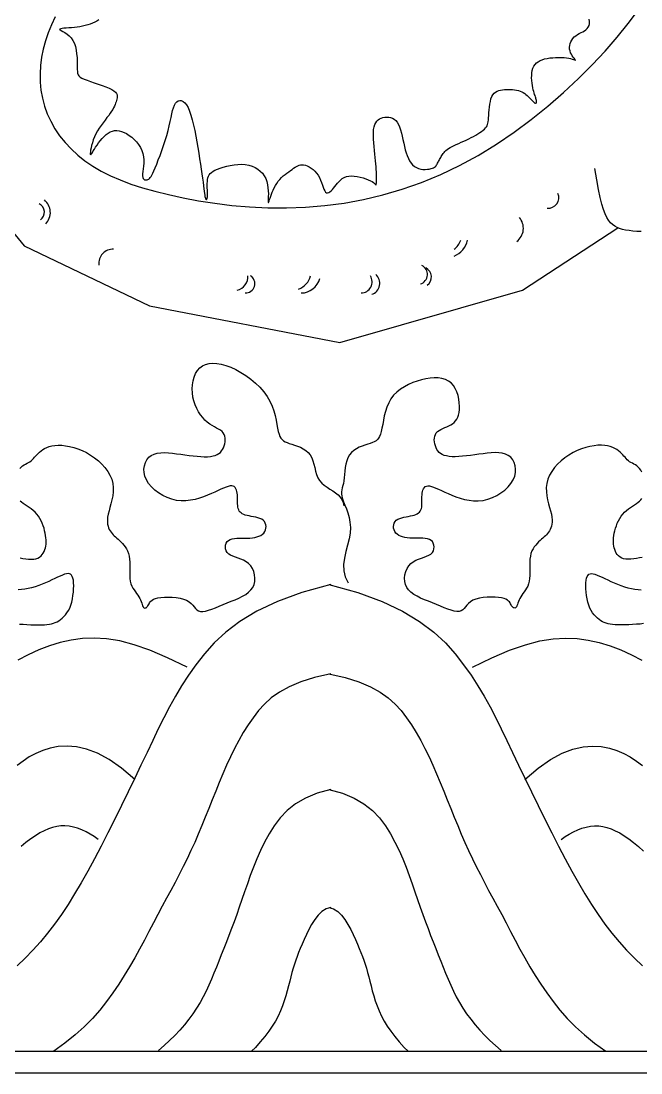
# Model space of a CAD drawing. Extents: x -66030 to 95157, y -13132 to 45879.
# Drawn here: x -26948.4 to -26860.3, y 32064.9 to 32214.6 of the extents above; entities that cross this region are included whole.
import ezdxf

# ---------------------------------------------------------------- set-up
doc = ezdxf.new("R2010")
doc.units = 0
doc.header["$LTSCALE"] = 100
doc.header["$MEASUREMENT"] = 0
for name, color, linetype in [('3', 11, 'CONTINUOUS'), ('4', 121, 'CONTINUOUS'), ('7', 105, 'CONTINUOUS')]:
    doc.layers.add(name, color=color, linetype=linetype)

msp = doc.modelspace()

# ---------------------------------------------------------------- linework, layer by layer
at = {"layer": '3'}
msp.add_lwpolyline([(-26904.53, 32543.05, -0.251359), (-26925.19, 32528.41, -0.062454), (-26972.38, 32527.92, 0.520744), (-26993.4, 32496.63, 0.595172), (-27035.36, 32472.34), (-27035.49, 32146.5, 0.424263), (-27018.53, 32110.85, 0.477545), (-26990.65, 32067.99), (-26818.41, 32067.99, 0.477545), (-26790.54, 32110.85, 0.424263), (-26773.58, 32146.5), (-26773.71, 32472.34, 0.595172), (-26815.67, 32496.63, 0.520744), (-26836.69, 32527.92, -0.062454), (-26883.88, 32528.41, -0.251359)], format="xyb", close=True, dxfattribs=at)
at = {"layer": '4'}
msp.add_lwpolyline([(-26905.07, 32551.5, -0.336997), (-26925.59, 32531.46, -0.062745), (-26972.22, 32531, 0.442879), (-26997.87, 32502.11, 0.522656), (-27038.44, 32472.3), (-27038.57, 32147.04, 0.390753), (-27022.24, 32109, 0.454265), (-26990.81, 32064.91), (-26904.53, 32064.91), (-26818.26, 32064.91, 0.454265), (-26786.82, 32109, 0.390753), (-26770.5, 32147.04), (-26770.63, 32472.3, 0.522656), (-26811.2, 32502.11, 0.442879), (-26836.85, 32531, -0.062745), (-26883.48, 32531.46, -0.336997), (-26904, 32551.5)], format="xyb", dxfattribs=at)
at = {"layer": '7'}
for points in [[(-26915.44, 32258.72), (-26914.97, 32249.36), (-26917.57, 32246.39), (-26921.65, 32243.43), (-26937.99, 32239.72), (-26946.9, 32234.9), (-26955.07, 32228.96), (-26960.26, 32221.18), (-26961.75, 32210.05), (-26959.89, 32197.07), (-26948.01, 32182.61), (-26930.19, 32174.08), (-26903.09, 32168.88), (-26877.11, 32176.3), (-26863.59, 32185.17)], [(-26943.58, 32215.19), (-26944.13, 32214.07), (-26944.59, 32212.93), (-26944.98, 32211.78), (-26945.29, 32210.62), (-26945.52, 32209.45), (-26945.67, 32208.27), (-26945.74, 32207.1), (-26945.72, 32205.93), (-26945.61, 32204.77), (-26945.4, 32203.63), (-26945.11, 32202.51), (-26944.71, 32201.41), (-26944.21, 32200.34), (-26943.63, 32199.29), (-26942.95, 32198.29), (-26942.18, 32197.33), (-26941.32, 32196.41), (-26940.38, 32195.54), (-26939.35, 32194.72), (-26938.24, 32193.96), (-26937.04, 32193.25), (-26935.74, 32192.6), (-26934.34, 32191.99), (-26932.82, 32191.41), (-26931.17, 32190.88), (-26929.39, 32190.38), (-26927.47, 32189.9), (-26925.4, 32189.45), (-26923.2, 32189.04), (-26920.87, 32188.67), (-26918.45, 32188.38), (-26915.93, 32188.16), (-26913.33, 32188.03), (-26910.68, 32188.01), (-26907.98, 32188.11), (-26905.25, 32188.34), (-26902.5, 32188.7), (-26899.75, 32189.21), (-26896.98, 32189.87), (-26894.23, 32190.67), (-26891.48, 32191.64), (-26888.76, 32192.76), (-26886.08, 32194.04), (-26883.43, 32195.49), (-26880.84, 32197.08), (-26878.32, 32198.8), (-26875.88, 32200.61), (-26873.53, 32202.5), (-26871.29, 32204.44), (-26869.18, 32206.41), (-26867.21, 32208.38), (-26865.38, 32210.34), (-26863.68, 32212.29), (-26862.1, 32214.24), (-26860.61, 32216.18)], [(-26937.39, 32214.78), (-26937.66, 32214.6), (-26937.95, 32214.43), (-26938.27, 32214.29), (-26938.6, 32214.16), (-26938.95, 32214.05), (-26939.31, 32213.95), (-26939.69, 32213.87), (-26940.07, 32213.8), (-26940.46, 32213.74), (-26940.86, 32213.7), (-26941.26, 32213.66), (-26941.65, 32213.63), (-26942.01, 32213.61), (-26942.33, 32213.58), (-26942.6, 32213.55), (-26942.8, 32213.52), (-26942.92, 32213.47), (-26942.95, 32213.41), (-26942.87, 32213.34), (-26942.71, 32213.24), (-26942.48, 32213.12), (-26942.2, 32212.96), (-26941.9, 32212.76), (-26941.6, 32212.51), (-26941.31, 32212.21), (-26941.06, 32211.85), (-26940.86, 32211.43), (-26940.71, 32210.97), (-26940.6, 32210.46), (-26940.53, 32209.95), (-26940.48, 32209.43), (-26940.46, 32208.94), (-26940.45, 32208.47), (-26940.45, 32208.06), (-26940.45, 32207.71), (-26940.43, 32207.42), (-26940.4, 32207.17), (-26940.32, 32206.96), (-26940.21, 32206.79), (-26940.03, 32206.63), (-26939.78, 32206.48), (-26939.45, 32206.32), (-26939.03, 32206.17), (-26938.55, 32206), (-26938.02, 32205.82), (-26937.46, 32205.64), (-26936.91, 32205.45), (-26936.39, 32205.26), (-26935.92, 32205.07), (-26935.52, 32204.87), (-26935.22, 32204.68), (-26935.01, 32204.48), (-26934.87, 32204.29), (-26934.79, 32204.09), (-26934.76, 32203.9), (-26934.78, 32203.7), (-26934.82, 32203.51), (-26934.87, 32203.31), (-26934.93, 32203.12), (-26935, 32202.92), (-26935.07, 32202.71), (-26935.16, 32202.5), (-26935.27, 32202.27), (-26935.4, 32202.03), (-26935.56, 32201.77), (-26935.75, 32201.49), (-26935.97, 32201.18), (-26936.23, 32200.86), (-26936.49, 32200.51), (-26936.77, 32200.14), (-26937.05, 32199.76), (-26937.32, 32199.36), (-26937.58, 32198.96), (-26937.8, 32198.54), (-26938, 32198.12), (-26938.16, 32197.7), (-26938.3, 32197.29), (-26938.4, 32196.91), (-26938.48, 32196.56), (-26938.54, 32196.25), (-26938.57, 32195.99), (-26938.59, 32195.79), (-26938.59, 32195.66), (-26938.57, 32195.6), (-26938.53, 32195.59), (-26938.47, 32195.65), (-26938.39, 32195.76), (-26938.29, 32195.92), (-26938.16, 32196.12), (-26938.01, 32196.37), (-26937.83, 32196.64), (-26937.63, 32196.95), (-26937.41, 32197.26), (-26937.17, 32197.58), (-26936.91, 32197.89), (-26936.64, 32198.18), (-26936.35, 32198.44), (-26936.06, 32198.66), (-26935.75, 32198.83), (-26935.44, 32198.94), (-26935.13, 32199.01), (-26934.8, 32199.02), (-26934.47, 32198.98), (-26934.13, 32198.9), (-26933.78, 32198.76), (-26933.42, 32198.58), (-26933.06, 32198.34), (-26932.7, 32198.07), (-26932.36, 32197.75), (-26932.03, 32197.4), (-26931.73, 32197.02), (-26931.47, 32196.62), (-26931.26, 32196.19), (-26931.11, 32195.75), (-26931.02, 32195.3), (-26930.99, 32194.84), (-26930.99, 32194.39), (-26931.03, 32193.96), (-26931.08, 32193.56), (-26931.12, 32193.18), (-26931.16, 32192.86), (-26931.17, 32192.58), (-26931.14, 32192.36), (-26931.08, 32192.2), (-26931, 32192.09), (-26930.89, 32192.02), (-26930.77, 32191.99), (-26930.65, 32191.99), (-26930.52, 32192.02), (-26930.39, 32192.06), (-26930.28, 32192.12), (-26930.17, 32192.21), (-26930.06, 32192.32), (-26929.95, 32192.48), (-26929.83, 32192.69), (-26929.69, 32192.96), (-26929.54, 32193.31), (-26929.36, 32193.74), (-26929.15, 32194.25), (-26928.92, 32194.84), (-26928.67, 32195.49), (-26928.42, 32196.18), (-26928.17, 32196.89), (-26927.94, 32197.62), (-26927.72, 32198.34), (-26927.52, 32199.04), (-26927.36, 32199.7), (-26927.22, 32200.31), (-26927.1, 32200.88), (-26926.99, 32201.4), (-26926.88, 32201.87), (-26926.76, 32202.27), (-26926.63, 32202.62), (-26926.48, 32202.9), (-26926.3, 32203.11), (-26926.1, 32203.25), (-26925.88, 32203.31), (-26925.65, 32203.29), (-26925.4, 32203.18), (-26925.16, 32202.98), (-26924.92, 32202.68), (-26924.69, 32202.28), (-26924.47, 32201.79), (-26924.27, 32201.2), (-26924.08, 32200.53), (-26923.9, 32199.81), (-26923.73, 32199.04), (-26923.58, 32198.24), (-26923.43, 32197.42), (-26923.29, 32196.6), (-26923.16, 32195.8), (-26923.04, 32195.01), (-26922.92, 32194.26), (-26922.82, 32193.53), (-26922.72, 32192.86), (-26922.64, 32192.23), (-26922.56, 32191.66), (-26922.49, 32191.17), (-26922.44, 32190.74), (-26922.39, 32190.38), (-26922.36, 32190.08), (-26922.32, 32189.84), (-26922.29, 32189.65), (-26922.26, 32189.5), (-26922.23, 32189.39), (-26922.2, 32189.31), (-26922.16, 32189.26), (-26922.11, 32189.23), (-26922.07, 32189.23), (-26922.03, 32189.27), (-26921.99, 32189.33), (-26921.95, 32189.44), (-26921.93, 32189.58), (-26921.92, 32189.77), (-26921.91, 32190), (-26921.92, 32190.27), (-26921.93, 32190.56), (-26921.95, 32190.86), (-26921.95, 32191.18), (-26921.96, 32191.49), (-26921.94, 32191.79), (-26921.92, 32192.06), (-26921.87, 32192.31), (-26921.79, 32192.53), (-26921.69, 32192.72), (-26921.55, 32192.9), (-26921.36, 32193.07), (-26921.14, 32193.22), (-26920.86, 32193.37), (-26920.52, 32193.52), (-26920.12, 32193.67), (-26919.68, 32193.81), (-26919.19, 32193.95), (-26918.68, 32194.06), (-26918.14, 32194.15), (-26917.61, 32194.21), (-26917.07, 32194.23), (-26916.55, 32194.19), (-26916.06, 32194.11), (-26915.59, 32193.97), (-26915.16, 32193.78), (-26914.77, 32193.54), (-26914.41, 32193.26), (-26914.11, 32192.94), (-26913.85, 32192.58), (-26913.64, 32192.18), (-26913.49, 32191.76), (-26913.38, 32191.31), (-26913.32, 32190.87), (-26913.28, 32190.43), (-26913.27, 32190.02), (-26913.28, 32189.65), (-26913.29, 32189.33), (-26913.3, 32189.07), (-26913.3, 32188.9), (-26913.3, 32188.79), (-26913.28, 32188.76), (-26913.25, 32188.79), (-26913.21, 32188.87), (-26913.16, 32189.01), (-26913.1, 32189.19), (-26913.02, 32189.41), (-26912.93, 32189.67), (-26912.83, 32189.95), (-26912.71, 32190.25), (-26912.58, 32190.56), (-26912.43, 32190.88), (-26912.26, 32191.2), (-26912.07, 32191.51), (-26911.86, 32191.8), (-26911.64, 32192.08), (-26911.4, 32192.33), (-26911.14, 32192.56), (-26910.88, 32192.78), (-26910.62, 32192.98), (-26910.37, 32193.16), (-26910.12, 32193.33), (-26909.89, 32193.5), (-26909.67, 32193.65), (-26909.47, 32193.79), (-26909.28, 32193.91), (-26909.09, 32194.01), (-26908.89, 32194.09), (-26908.69, 32194.14), (-26908.48, 32194.15), (-26908.25, 32194.13), (-26908, 32194.08), (-26907.74, 32193.98), (-26907.47, 32193.85), (-26907.19, 32193.68), (-26906.92, 32193.48), (-26906.66, 32193.24), (-26906.42, 32192.97), (-26906.2, 32192.66), (-26906.01, 32192.32), (-26905.85, 32191.97), (-26905.71, 32191.62), (-26905.59, 32191.27), (-26905.47, 32190.95), (-26905.36, 32190.66), (-26905.24, 32190.43), (-26905.12, 32190.27), (-26904.99, 32190.18), (-26904.84, 32190.16), (-26904.69, 32190.21), (-26904.52, 32190.31), (-26904.35, 32190.45), (-26904.17, 32190.63), (-26903.99, 32190.84), (-26903.81, 32191.07), (-26903.62, 32191.3), (-26903.42, 32191.54), (-26903.21, 32191.77), (-26902.99, 32191.98), (-26902.75, 32192.18), (-26902.47, 32192.34), (-26902.17, 32192.46), (-26901.83, 32192.54), (-26901.45, 32192.57), (-26901.05, 32192.55), (-26900.63, 32192.49), (-26900.21, 32192.4), (-26899.8, 32192.29), (-26899.41, 32192.16), (-26899.06, 32192.02), (-26898.76, 32191.88), (-26898.52, 32191.75), (-26898.34, 32191.63), (-26898.2, 32191.53), (-26898.11, 32191.43), (-26898.04, 32191.36), (-26898, 32191.31), (-26897.98, 32191.28), (-26897.96, 32191.29), (-26897.95, 32191.31), (-26897.93, 32191.37), (-26897.92, 32191.46), (-26897.91, 32191.58), (-26897.9, 32191.72), (-26897.89, 32191.9), (-26897.88, 32192.1), (-26897.88, 32192.32), (-26897.88, 32192.57), (-26897.89, 32192.85), (-26897.9, 32193.16), (-26897.92, 32193.5), (-26897.94, 32193.87), (-26897.98, 32194.27), (-26898.01, 32194.7), (-26898.06, 32195.17), (-26898.12, 32195.67), (-26898.18, 32196.2), (-26898.24, 32196.73), (-26898.29, 32197.27), (-26898.32, 32197.8), (-26898.34, 32198.3), (-26898.34, 32198.77), (-26898.3, 32199.19), (-26898.23, 32199.56), (-26898.13, 32199.88), (-26898, 32200.14), (-26897.84, 32200.36), (-26897.65, 32200.54), (-26897.44, 32200.68), (-26897.21, 32200.79), (-26896.97, 32200.87), (-26896.7, 32200.92), (-26896.43, 32200.95), (-26896.16, 32200.94), (-26895.89, 32200.89), (-26895.62, 32200.8), (-26895.37, 32200.66), (-26895.14, 32200.46), (-26894.93, 32200.21), (-26894.75, 32199.9), (-26894.6, 32199.53), (-26894.46, 32199.12), (-26894.34, 32198.67), (-26894.23, 32198.21), (-26894.13, 32197.73), (-26894.02, 32197.24), (-26893.91, 32196.76), (-26893.8, 32196.3), (-26893.67, 32195.86), (-26893.52, 32195.45), (-26893.36, 32195.06), (-26893.18, 32194.71), (-26892.98, 32194.4), (-26892.75, 32194.13), (-26892.5, 32193.92), (-26892.22, 32193.75), (-26891.91, 32193.62), (-26891.6, 32193.54), (-26891.28, 32193.5), (-26890.96, 32193.49), (-26890.66, 32193.51), (-26890.39, 32193.54), (-26890.14, 32193.6), (-26889.94, 32193.66), (-26889.77, 32193.74), (-26889.63, 32193.82), (-26889.52, 32193.92), (-26889.42, 32194.02), (-26889.35, 32194.13), (-26889.27, 32194.25), (-26889.21, 32194.37), (-26889.14, 32194.5), (-26889.07, 32194.64), (-26889, 32194.78), (-26888.92, 32194.92), (-26888.84, 32195.06), (-26888.76, 32195.2), (-26888.68, 32195.35), (-26888.59, 32195.49), (-26888.5, 32195.63), (-26888.4, 32195.77), (-26888.28, 32195.91), (-26888.16, 32196.05), (-26888.01, 32196.19), (-26887.84, 32196.32), (-26887.64, 32196.46), (-26887.41, 32196.6), (-26887.15, 32196.75), (-26886.85, 32196.89), (-26886.54, 32197.04), (-26886.2, 32197.19), (-26885.85, 32197.35), (-26885.49, 32197.51), (-26885.13, 32197.67), (-26884.78, 32197.84), (-26884.43, 32198.01), (-26884.1, 32198.19), (-26883.78, 32198.37), (-26883.48, 32198.55), (-26883.21, 32198.73), (-26882.96, 32198.9), (-26882.73, 32199.07), (-26882.55, 32199.23), (-26882.39, 32199.39), (-26882.27, 32199.54), (-26882.17, 32199.7), (-26882.1, 32199.87), (-26882.04, 32200.06), (-26882, 32200.28), (-26881.97, 32200.53), (-26881.95, 32200.83), (-26881.93, 32201.17), (-26881.9, 32201.55), (-26881.87, 32201.96), (-26881.83, 32202.37), (-26881.78, 32202.78), (-26881.7, 32203.18), (-26881.61, 32203.54), (-26881.49, 32203.86), (-26881.34, 32204.12), (-26881.16, 32204.33), (-26880.96, 32204.5), (-26880.74, 32204.62), (-26880.5, 32204.72), (-26880.24, 32204.78), (-26879.97, 32204.83), (-26879.69, 32204.85), (-26879.41, 32204.87), (-26879.11, 32204.88), (-26878.82, 32204.87), (-26878.53, 32204.86), (-26878.25, 32204.82), (-26877.97, 32204.78), (-26877.71, 32204.71), (-26877.46, 32204.63), (-26877.23, 32204.54), (-26877.02, 32204.42), (-26876.82, 32204.29), (-26876.64, 32204.16), (-26876.47, 32204.02), (-26876.31, 32203.87), (-26876.16, 32203.72), (-26876.02, 32203.58), (-26875.89, 32203.44), (-26875.77, 32203.31), (-26875.66, 32203.19), (-26875.55, 32203.09), (-26875.46, 32203), (-26875.38, 32202.94), (-26875.3, 32202.9), (-26875.25, 32202.88), (-26875.2, 32202.9), (-26875.17, 32202.94), (-26875.15, 32203), (-26875.14, 32203.09), (-26875.14, 32203.19), (-26875.15, 32203.3), (-26875.17, 32203.43), (-26875.21, 32203.56), (-26875.25, 32203.7), (-26875.3, 32203.84), (-26875.35, 32204), (-26875.41, 32204.17), (-26875.48, 32204.37), (-26875.54, 32204.58), (-26875.6, 32204.83), (-26875.66, 32205.11), (-26875.72, 32205.43), (-26875.77, 32205.77), (-26875.81, 32206.14), (-26875.83, 32206.51), (-26875.82, 32206.88), (-26875.8, 32207.24), (-26875.74, 32207.59), (-26875.64, 32207.9), (-26875.51, 32208.18), (-26875.34, 32208.43), (-26875.14, 32208.64), (-26874.9, 32208.82), (-26874.63, 32208.98), (-26874.32, 32209.1), (-26873.99, 32209.21), (-26873.63, 32209.29), (-26873.24, 32209.35), (-26872.83, 32209.39), (-26872.42, 32209.42), (-26872.01, 32209.43), (-26871.61, 32209.42), (-26871.22, 32209.4), (-26870.87, 32209.36), (-26870.56, 32209.32), (-26870.29, 32209.26), (-26870.06, 32209.19), (-26869.88, 32209.13), (-26869.75, 32209.07), (-26869.66, 32209.03), (-26869.61, 32209.01), (-26869.6, 32209.03), (-26869.63, 32209.07), (-26869.7, 32209.17), (-26869.8, 32209.3), (-26869.92, 32209.46), (-26870.05, 32209.65), (-26870.17, 32209.87), (-26870.28, 32210.1), (-26870.37, 32210.35), (-26870.43, 32210.61), (-26870.44, 32210.88), (-26870.41, 32211.14), (-26870.35, 32211.4), (-26870.25, 32211.65), (-26870.11, 32211.9), (-26869.95, 32212.13), (-26869.76, 32212.34), (-26869.54, 32212.52), (-26869.3, 32212.69), (-26869.05, 32212.83), (-26868.8, 32212.96), (-26868.55, 32213.09), (-26868.31, 32213.23), (-26868.1, 32213.37), (-26867.91, 32213.54), (-26867.77, 32213.73), (-26867.67, 32213.96), (-26867.62, 32214.22), (-26867.62, 32214.52), (-26867.67, 32214.86)], [(-26860.24, 32184.64), (-26860.86, 32184.67), (-26861.44, 32184.72), (-26861.98, 32184.78), (-26862.47, 32184.85), (-26862.91, 32184.94), (-26863.32, 32185.06), (-26863.68, 32185.21), (-26864.02, 32185.4), (-26864.33, 32185.63), (-26864.61, 32185.91), (-26864.88, 32186.25), (-26865.13, 32186.67), (-26865.37, 32187.17), (-26865.6, 32187.79), (-26865.84, 32188.56), (-26866.07, 32189.5), (-26866.31, 32190.64), (-26866.56, 32192), (-26866.82, 32193.61)], [(-26948.6, 32150.95), (-26948.41, 32151.14), (-26948.21, 32151.3), (-26948, 32151.44), (-26947.79, 32151.56), (-26947.58, 32151.67), (-26947.37, 32151.78), (-26947.18, 32151.9), (-26947, 32152.04), (-26946.84, 32152.18), (-26946.68, 32152.35), (-26946.52, 32152.52), (-26946.36, 32152.7), (-26946.2, 32152.88), (-26946.02, 32153.07), (-26945.82, 32153.26), (-26945.6, 32153.44), (-26945.35, 32153.62), (-26945.08, 32153.78), (-26944.77, 32153.93), (-26944.43, 32154.06), (-26944.05, 32154.16), (-26943.63, 32154.22), (-26943.17, 32154.25), (-26942.66, 32154.23), (-26942.12, 32154.17), (-26941.54, 32154.07), (-26940.95, 32153.92), (-26940.34, 32153.72), (-26939.73, 32153.48), (-26939.12, 32153.19), (-26938.54, 32152.85), (-26937.97, 32152.46), (-26937.44, 32152.03), (-26936.94, 32151.56), (-26936.5, 32151.05), (-26936.11, 32150.52), (-26935.8, 32149.97), (-26935.55, 32149.4), (-26935.4, 32148.81), (-26935.33, 32148.22), (-26935.34, 32147.63), (-26935.4, 32147.05), (-26935.52, 32146.48), (-26935.65, 32145.92), (-26935.8, 32145.39), (-26935.93, 32144.89), (-26936.04, 32144.44), (-26936.12, 32144.02), (-26936.15, 32143.64), (-26936.15, 32143.3), (-26936.12, 32143), (-26936.07, 32142.72), (-26935.98, 32142.48), (-26935.89, 32142.25), (-26935.77, 32142.05), (-26935.64, 32141.86), (-26935.5, 32141.68), (-26935.35, 32141.51), (-26935.19, 32141.35), (-26935.02, 32141.19), (-26934.84, 32141.03), (-26934.65, 32140.86), (-26934.45, 32140.68), (-26934.24, 32140.48), (-26934.03, 32140.27), (-26933.82, 32140.04), (-26933.62, 32139.78), (-26933.44, 32139.5), (-26933.28, 32139.19), (-26933.15, 32138.85), (-26933.06, 32138.46), (-26933, 32138.04), (-26932.98, 32137.6), (-26932.97, 32137.13), (-26932.98, 32136.65), (-26932.99, 32136.18), (-26932.99, 32135.72), (-26932.96, 32135.28), (-26932.91, 32134.88), (-26932.81, 32134.52), (-26932.68, 32134.19), (-26932.53, 32133.9), (-26932.36, 32133.64), (-26932.18, 32133.39), (-26932.01, 32133.15), (-26931.84, 32132.92), (-26931.69, 32132.69), (-26931.56, 32132.45), (-26931.45, 32132.22), (-26931.36, 32131.99), (-26931.28, 32131.77), (-26931.21, 32131.57), (-26931.15, 32131.4), (-26931.08, 32131.25), (-26931.01, 32131.15), (-26930.93, 32131.08), (-26930.85, 32131.06), (-26930.76, 32131.08), (-26930.66, 32131.12), (-26930.57, 32131.19), (-26930.48, 32131.28), (-26930.39, 32131.4), (-26930.32, 32131.52), (-26930.24, 32131.66), (-26930.17, 32131.8), (-26930.08, 32131.94), (-26929.96, 32132.07), (-26929.8, 32132.21), (-26929.59, 32132.33), (-26929.32, 32132.43), (-26928.97, 32132.52), (-26928.54, 32132.58), (-26928.04, 32132.62), (-26927.49, 32132.62), (-26926.93, 32132.6), (-26926.36, 32132.55), (-26925.82, 32132.46), (-26925.32, 32132.33), (-26924.89, 32132.17), (-26924.53, 32131.96), (-26924.25, 32131.73), (-26924.02, 32131.49), (-26923.82, 32131.24), (-26923.63, 32131.02), (-26923.44, 32130.83), (-26923.21, 32130.68), (-26922.94, 32130.6), (-26922.61, 32130.59), (-26922.22, 32130.65), (-26921.79, 32130.76), (-26921.31, 32130.92), (-26920.79, 32131.11), (-26920.26, 32131.33), (-26919.7, 32131.56), (-26919.13, 32131.79), (-26918.56, 32132.03), (-26918, 32132.26), (-26917.46, 32132.49), (-26916.96, 32132.74), (-26916.49, 32133.01), (-26916.08, 32133.31), (-26915.74, 32133.64), (-26915.47, 32134.01), (-26915.29, 32134.42), (-26915.19, 32134.87), (-26915.17, 32135.33), (-26915.23, 32135.79), (-26915.35, 32136.25), (-26915.53, 32136.68), (-26915.77, 32137.06), (-26916.07, 32137.39), (-26916.41, 32137.66), (-26916.78, 32137.87), (-26917.17, 32138.04), (-26917.56, 32138.18), (-26917.95, 32138.31), (-26918.31, 32138.44), (-26918.63, 32138.59), (-26918.91, 32138.76), (-26919.12, 32138.98), (-26919.27, 32139.23), (-26919.35, 32139.49), (-26919.38, 32139.77), (-26919.35, 32140.04), (-26919.26, 32140.29), (-26919.12, 32140.52), (-26918.93, 32140.7), (-26918.69, 32140.84), (-26918.41, 32140.92), (-26918.1, 32140.98), (-26917.76, 32141), (-26917.4, 32141.01), (-26917.02, 32141), (-26916.64, 32141), (-26916.27, 32141), (-26915.9, 32141.02), (-26915.54, 32141.05), (-26915.21, 32141.11), (-26914.89, 32141.19), (-26914.6, 32141.29), (-26914.34, 32141.41), (-26914.11, 32141.57), (-26913.93, 32141.75), (-26913.78, 32141.96), (-26913.67, 32142.19), (-26913.61, 32142.43), (-26913.6, 32142.68), (-26913.63, 32142.93), (-26913.71, 32143.16), (-26913.83, 32143.38), (-26914, 32143.56), (-26914.22, 32143.71), (-26914.48, 32143.83), (-26914.76, 32143.93), (-26915.07, 32144), (-26915.39, 32144.06), (-26915.7, 32144.12), (-26916.01, 32144.18), (-26916.29, 32144.24), (-26916.55, 32144.31), (-26916.77, 32144.39), (-26916.97, 32144.49), (-26917.14, 32144.6), (-26917.29, 32144.73), (-26917.4, 32144.88), (-26917.49, 32145.05), (-26917.56, 32145.23), (-26917.61, 32145.44), (-26917.63, 32145.66), (-26917.65, 32145.9), (-26917.65, 32146.15), (-26917.65, 32146.4), (-26917.65, 32146.66), (-26917.65, 32146.92), (-26917.66, 32147.17), (-26917.69, 32147.42), (-26917.73, 32147.65), (-26917.79, 32147.87), (-26917.88, 32148.06), (-26917.99, 32148.22), (-26918.12, 32148.35), (-26918.29, 32148.43), (-26918.48, 32148.47), (-26918.72, 32148.45), (-26918.98, 32148.39), (-26919.29, 32148.28), (-26919.63, 32148.14), (-26920.01, 32147.97), (-26920.42, 32147.78), (-26920.88, 32147.57), (-26921.37, 32147.35), (-26921.91, 32147.12), (-26922.47, 32146.9), (-26923.07, 32146.71), (-26923.69, 32146.54), (-26924.33, 32146.41), (-26924.99, 32146.34), (-26925.66, 32146.33), (-26926.33, 32146.4), (-26927, 32146.56), (-26927.66, 32146.79), (-26928.29, 32147.09), (-26928.88, 32147.46), (-26929.43, 32147.87), (-26929.9, 32148.32), (-26930.3, 32148.81), (-26930.61, 32149.31), (-26930.83, 32149.83), (-26930.94, 32150.35), (-26930.96, 32150.85), (-26930.9, 32151.33), (-26930.76, 32151.78), (-26930.54, 32152.18), (-26930.26, 32152.52), (-26929.92, 32152.8), (-26929.52, 32152.99), (-26929.07, 32153.11), (-26928.58, 32153.18), (-26928.05, 32153.19), (-26927.49, 32153.16), (-26926.92, 32153.1), (-26926.33, 32153.03), (-26925.73, 32152.95), (-26925.14, 32152.86), (-26924.55, 32152.79), (-26923.97, 32152.72), (-26923.41, 32152.67), (-26922.88, 32152.63), (-26922.38, 32152.61), (-26921.91, 32152.61), (-26921.5, 32152.65), (-26921.13, 32152.71), (-26920.81, 32152.8), (-26920.53, 32152.92), (-26920.3, 32153.06), (-26920.09, 32153.23), (-26919.92, 32153.43), (-26919.78, 32153.65), (-26919.65, 32153.89), (-26919.55, 32154.15), (-26919.47, 32154.43), (-26919.42, 32154.71), (-26919.4, 32154.99), (-26919.41, 32155.27), (-26919.45, 32155.54), (-26919.54, 32155.79), (-26919.68, 32156.01), (-26919.86, 32156.2), (-26920.09, 32156.37), (-26920.35, 32156.52), (-26920.64, 32156.68), (-26920.95, 32156.84), (-26921.28, 32157.03), (-26921.61, 32157.25), (-26921.95, 32157.51), (-26922.29, 32157.82), (-26922.61, 32158.17), (-26922.92, 32158.57), (-26923.2, 32159.01), (-26923.46, 32159.49), (-26923.68, 32160), (-26923.86, 32160.54), (-26923.99, 32161.1), (-26924.07, 32161.68), (-26924.09, 32162.27), (-26924.05, 32162.85), (-26923.96, 32163.42), (-26923.82, 32163.95), (-26923.61, 32164.44), (-26923.35, 32164.87), (-26923.02, 32165.24), (-26922.64, 32165.53), (-26922.2, 32165.73), (-26921.7, 32165.86), (-26921.16, 32165.9), (-26920.58, 32165.87), (-26919.96, 32165.77), (-26919.3, 32165.59), (-26918.61, 32165.33), (-26917.9, 32165), (-26917.17, 32164.61), (-26916.45, 32164.15), (-26915.75, 32163.64), (-26915.08, 32163.09), (-26914.46, 32162.49), (-26913.91, 32161.85), (-26913.43, 32161.19), (-26913.05, 32160.51), (-26912.74, 32159.81), (-26912.5, 32159.12), (-26912.32, 32158.45), (-26912.17, 32157.81), (-26912.06, 32157.21), (-26911.96, 32156.67), (-26911.86, 32156.2), (-26911.75, 32155.82), (-26911.62, 32155.5), (-26911.48, 32155.25), (-26911.31, 32155.04), (-26911.11, 32154.88), (-26910.87, 32154.74), (-26910.6, 32154.62), (-26910.29, 32154.51), (-26909.93, 32154.4), (-26909.54, 32154.27), (-26909.13, 32154.12), (-26908.72, 32153.95), (-26908.32, 32153.75), (-26907.95, 32153.5), (-26907.61, 32153.21), (-26907.32, 32152.87), (-26907.1, 32152.47), (-26906.93, 32152.02), (-26906.79, 32151.54), (-26906.67, 32151.05), (-26906.55, 32150.56), (-26906.4, 32150.07), (-26906.22, 32149.62), (-26905.98, 32149.21), (-26905.68, 32148.86), (-26905.32, 32148.55), (-26904.92, 32148.27), (-26904.51, 32148.01), (-26904.1, 32147.75), (-26903.7, 32147.48), (-26903.34, 32147.2), (-26903.04, 32146.87), (-26902.8, 32146.5), (-26902.63, 32146.08), (-26902.52, 32145.6)], [(-26860.16, 32150.42), (-26860.31, 32150.71), (-26860.47, 32150.95), (-26860.66, 32151.14), (-26860.86, 32151.3), (-26861.07, 32151.44), (-26861.28, 32151.56), (-26861.49, 32151.67), (-26861.7, 32151.78), (-26861.89, 32151.9), (-26862.07, 32152.04), (-26862.23, 32152.18), (-26862.39, 32152.35), (-26862.55, 32152.52), (-26862.71, 32152.7), (-26862.87, 32152.88), (-26863.05, 32153.07), (-26863.25, 32153.26), (-26863.47, 32153.44), (-26863.72, 32153.62), (-26863.99, 32153.78), (-26864.3, 32153.93), (-26864.64, 32154.06), (-26865.02, 32154.16), (-26865.44, 32154.22), (-26865.9, 32154.25), (-26866.41, 32154.23), (-26866.95, 32154.17), (-26867.53, 32154.07), (-26868.12, 32153.92), (-26868.73, 32153.72), (-26869.34, 32153.48), (-26869.94, 32153.19), (-26870.53, 32152.85), (-26871.1, 32152.46), (-26871.63, 32152.03), (-26872.13, 32151.56), (-26872.57, 32151.05), (-26872.96, 32150.52), (-26873.27, 32149.97), (-26873.52, 32149.4), (-26873.67, 32148.81), (-26873.74, 32148.22), (-26873.73, 32147.63), (-26873.66, 32147.05), (-26873.55, 32146.48), (-26873.42, 32145.92), (-26873.27, 32145.39), (-26873.14, 32144.89), (-26873.02, 32144.44), (-26872.95, 32144.02), (-26872.92, 32143.64), (-26872.92, 32143.3), (-26872.95, 32143), (-26873, 32142.72), (-26873.08, 32142.48), (-26873.18, 32142.25), (-26873.3, 32142.05), (-26873.43, 32141.86), (-26873.56, 32141.68), (-26873.71, 32141.51), (-26873.87, 32141.35), (-26874.05, 32141.19), (-26874.23, 32141.03), (-26874.42, 32140.86), (-26874.62, 32140.68), (-26874.83, 32140.48), (-26875.04, 32140.27), (-26875.25, 32140.04), (-26875.45, 32139.78), (-26875.63, 32139.5), (-26875.79, 32139.19), (-26875.92, 32138.85), (-26876.01, 32138.46), (-26876.07, 32138.04), (-26876.09, 32137.6), (-26876.1, 32137.13), (-26876.09, 32136.65), (-26876.08, 32136.18), (-26876.08, 32135.72), (-26876.11, 32135.28), (-26876.16, 32134.88), (-26876.26, 32134.52), (-26876.39, 32134.19), (-26876.54, 32133.9), (-26876.71, 32133.64), (-26876.89, 32133.39), (-26877.06, 32133.15), (-26877.23, 32132.92), (-26877.38, 32132.69), (-26877.51, 32132.45), (-26877.62, 32132.22), (-26877.71, 32131.99), (-26877.79, 32131.77), (-26877.85, 32131.57), (-26877.92, 32131.4), (-26877.99, 32131.25), (-26878.06, 32131.15), (-26878.14, 32131.08), (-26878.22, 32131.06), (-26878.31, 32131.08), (-26878.4, 32131.12), (-26878.5, 32131.19), (-26878.59, 32131.28), (-26878.67, 32131.4), (-26878.75, 32131.52), (-26878.83, 32131.66), (-26878.9, 32131.8), (-26878.99, 32131.94), (-26879.11, 32132.07), (-26879.27, 32132.21), (-26879.48, 32132.33), (-26879.75, 32132.43), (-26880.1, 32132.52), (-26880.53, 32132.58), (-26881.03, 32132.62), (-26881.58, 32132.62), (-26882.14, 32132.6), (-26882.71, 32132.55), (-26883.25, 32132.46), (-26883.75, 32132.33), (-26884.18, 32132.17), (-26884.53, 32131.96), (-26884.82, 32131.73), (-26885.05, 32131.49), (-26885.25, 32131.24), (-26885.44, 32131.02), (-26885.63, 32130.83), (-26885.86, 32130.68), (-26886.13, 32130.6), (-26886.46, 32130.59), (-26886.84, 32130.65), (-26887.28, 32130.76), (-26887.76, 32130.92), (-26888.27, 32131.11), (-26888.81, 32131.33), (-26889.37, 32131.56), (-26889.94, 32131.79), (-26890.51, 32132.03), (-26891.07, 32132.26), (-26891.61, 32132.49), (-26892.11, 32132.74), (-26892.58, 32133.01), (-26892.99, 32133.31), (-26893.33, 32133.64), (-26893.6, 32134.01), (-26893.78, 32134.42), (-26893.88, 32134.87), (-26893.9, 32135.33), (-26893.84, 32135.79), (-26893.72, 32136.25), (-26893.54, 32136.68), (-26893.29, 32137.06), (-26893, 32137.39), (-26892.66, 32137.66), (-26892.29, 32137.87), (-26891.9, 32138.04), (-26891.51, 32138.18), (-26891.12, 32138.31), (-26890.76, 32138.44), (-26890.43, 32138.59), (-26890.16, 32138.76), (-26889.95, 32138.98), (-26889.8, 32139.23), (-26889.72, 32139.49), (-26889.69, 32139.77), (-26889.72, 32140.04), (-26889.81, 32140.29), (-26889.95, 32140.52), (-26890.14, 32140.7), (-26890.37, 32140.84), (-26890.65, 32140.92), (-26890.97, 32140.98), (-26891.31, 32141), (-26891.67, 32141.01), (-26892.05, 32141), (-26892.42, 32141), (-26892.8, 32141), (-26893.17, 32141.02), (-26893.53, 32141.05), (-26893.86, 32141.11), (-26894.18, 32141.19), (-26894.47, 32141.29), (-26894.73, 32141.41), (-26894.95, 32141.57), (-26895.14, 32141.75), (-26895.29, 32141.96), (-26895.39, 32142.19), (-26895.45, 32142.43), (-26895.47, 32142.68), (-26895.44, 32142.93), (-26895.36, 32143.16), (-26895.24, 32143.38), (-26895.07, 32143.56), (-26894.85, 32143.71), (-26894.59, 32143.83), (-26894.3, 32143.93), (-26894, 32144), (-26893.68, 32144.06), (-26893.37, 32144.12), (-26893.06, 32144.18), (-26892.78, 32144.24), (-26892.52, 32144.31), (-26892.29, 32144.39), (-26892.1, 32144.49), (-26891.93, 32144.6), (-26891.78, 32144.73), (-26891.67, 32144.88), (-26891.57, 32145.05), (-26891.51, 32145.23), (-26891.46, 32145.44), (-26891.44, 32145.66), (-26891.42, 32145.9), (-26891.42, 32146.15), (-26891.42, 32146.4), (-26891.42, 32146.66), (-26891.42, 32146.92), (-26891.41, 32147.17), (-26891.38, 32147.42), (-26891.34, 32147.65), (-26891.28, 32147.87), (-26891.19, 32148.06), (-26891.08, 32148.22), (-26890.95, 32148.35), (-26890.78, 32148.43), (-26890.59, 32148.47), (-26890.35, 32148.45), (-26890.08, 32148.39), (-26889.78, 32148.28), (-26889.44, 32148.14), (-26889.06, 32147.97), (-26888.64, 32147.78), (-26888.19, 32147.57), (-26887.7, 32147.35), (-26887.16, 32147.12), (-26886.6, 32146.9), (-26886, 32146.71), (-26885.38, 32146.54), (-26884.73, 32146.41), (-26884.08, 32146.34), (-26883.41, 32146.33), (-26882.74, 32146.4), (-26882.07, 32146.56), (-26881.41, 32146.79), (-26880.78, 32147.09), (-26880.19, 32147.46), (-26879.64, 32147.87), (-26879.17, 32148.32), (-26878.77, 32148.81), (-26878.45, 32149.31), (-26878.24, 32149.83), (-26878.13, 32150.35), (-26878.11, 32150.85), (-26878.17, 32151.33), (-26878.31, 32151.78), (-26878.52, 32152.18), (-26878.81, 32152.52), (-26879.15, 32152.8), (-26879.55, 32152.99), (-26880, 32153.11), (-26880.49, 32153.18), (-26881.02, 32153.19), (-26881.57, 32153.16), (-26882.15, 32153.1), (-26882.74, 32153.03), (-26883.34, 32152.95), (-26883.93, 32152.86), (-26884.52, 32152.79), (-26885.1, 32152.72), (-26885.66, 32152.67), (-26886.19, 32152.63), (-26886.69, 32152.61), (-26887.15, 32152.61), (-26887.57, 32152.65), (-26887.94, 32152.71), (-26888.26, 32152.8), (-26888.54, 32152.92), (-26888.77, 32153.06), (-26888.98, 32153.23), (-26889.15, 32153.43), (-26889.29, 32153.65), (-26889.41, 32153.89), (-26889.52, 32154.15), (-26889.6, 32154.43), (-26889.65, 32154.71), (-26889.67, 32154.99), (-26889.66, 32155.27), (-26889.61, 32155.54), (-26889.52, 32155.79), (-26889.39, 32156.01), (-26889.21, 32156.2), (-26888.99, 32156.36), (-26888.73, 32156.5), (-26888.46, 32156.63), (-26888.17, 32156.76), (-26887.88, 32156.88), (-26887.59, 32157.01), (-26887.32, 32157.15), (-26887.07, 32157.31), (-26886.85, 32157.49), (-26886.65, 32157.7), (-26886.48, 32157.94), (-26886.34, 32158.22), (-26886.23, 32158.54), (-26886.15, 32158.9), (-26886.1, 32159.32), (-26886.09, 32159.78), (-26886.12, 32160.28), (-26886.19, 32160.8), (-26886.3, 32161.32), (-26886.47, 32161.83), (-26886.68, 32162.3), (-26886.95, 32162.73), (-26887.27, 32163.1), (-26887.66, 32163.38), (-26888.09, 32163.59), (-26888.58, 32163.73), (-26889.11, 32163.81), (-26889.67, 32163.82), (-26890.25, 32163.78), (-26890.86, 32163.68), (-26891.48, 32163.55), (-26892.11, 32163.37), (-26892.73, 32163.15), (-26893.34, 32162.88), (-26893.93, 32162.57), (-26894.49, 32162.21), (-26895, 32161.81), (-26895.45, 32161.35), (-26895.84, 32160.83), (-26896.16, 32160.27), (-26896.42, 32159.66), (-26896.62, 32159.04), (-26896.78, 32158.41), (-26896.91, 32157.79), (-26897.01, 32157.21), (-26897.11, 32156.67), (-26897.21, 32156.2), (-26897.32, 32155.82), (-26897.45, 32155.5), (-26897.59, 32155.25), (-26897.76, 32155.04), (-26897.96, 32154.88), (-26898.2, 32154.74), (-26898.47, 32154.62), (-26898.78, 32154.51), (-26899.14, 32154.4), (-26899.53, 32154.27), (-26899.93, 32154.12), (-26900.35, 32153.95), (-26900.75, 32153.75), (-26901.12, 32153.5), (-26901.46, 32153.21), (-26901.74, 32152.87), (-26901.96, 32152.47), (-26902.13, 32152.02), (-26902.25, 32151.54), (-26902.33, 32151.05), (-26902.39, 32150.55), (-26902.43, 32150.06), (-26902.48, 32149.6), (-26902.53, 32149.18), (-26902.6, 32148.81), (-26902.67, 32148.49), (-26902.75, 32148.19), (-26902.81, 32147.9), (-26902.86, 32147.62), (-26902.86, 32147.32), (-26902.83, 32146.99), (-26902.74, 32146.62), (-26902.59, 32146.21), (-26902.39, 32145.73), (-26902.18, 32145.2), (-26901.97, 32144.62), (-26901.79, 32143.98), (-26901.66, 32143.29), (-26901.61, 32142.55), (-26901.65, 32141.75), (-26901.79, 32140.91), (-26902.01, 32140.02), (-26902.24, 32139.11), (-26902.44, 32138.19), (-26902.56, 32137.27), (-26902.54, 32136.37), (-26902.34, 32135.49), (-26901.9, 32134.66)], [(-26948.58, 32138.21), (-26948.17, 32138.13), (-26947.76, 32138.07), (-26947.36, 32138.03), (-26946.98, 32138.01), (-26946.63, 32138.03), (-26946.32, 32138.09), (-26946.05, 32138.19), (-26945.81, 32138.33), (-26945.6, 32138.49), (-26945.42, 32138.68), (-26945.27, 32138.9), (-26945.15, 32139.13), (-26945.05, 32139.38), (-26944.97, 32139.64), (-26944.92, 32139.9), (-26944.88, 32140.18), (-26944.87, 32140.47), (-26944.87, 32140.77), (-26944.9, 32141.08), (-26944.94, 32141.4), (-26945, 32141.74), (-26945.08, 32142.08), (-26945.17, 32142.44), (-26945.29, 32142.79), (-26945.42, 32143.14), (-26945.58, 32143.49), (-26945.76, 32143.82), (-26945.96, 32144.14), (-26946.19, 32144.43), (-26946.45, 32144.7), (-26946.72, 32144.95), (-26947.01, 32145.18), (-26947.3, 32145.38), (-26947.59, 32145.58), (-26947.87, 32145.77), (-26948.13, 32145.94), (-26948.37, 32146.12), (-26948.58, 32146.3)], [(-26860.09, 32138.28), (-26860.49, 32138.21), (-26860.9, 32138.13), (-26861.31, 32138.07), (-26861.71, 32138.03), (-26862.09, 32138.01), (-26862.44, 32138.03), (-26862.75, 32138.09), (-26863.02, 32138.19), (-26863.26, 32138.33), (-26863.47, 32138.49), (-26863.65, 32138.68), (-26863.8, 32138.9), (-26863.92, 32139.13), (-26864.02, 32139.38), (-26864.09, 32139.64), (-26864.15, 32139.9), (-26864.19, 32140.18), (-26864.2, 32140.47), (-26864.2, 32140.77), (-26864.17, 32141.08), (-26864.13, 32141.4), (-26864.07, 32141.74), (-26863.99, 32142.08), (-26863.9, 32142.44), (-26863.78, 32142.79), (-26863.65, 32143.14), (-26863.49, 32143.49), (-26863.31, 32143.82), (-26863.11, 32144.14), (-26862.88, 32144.43), (-26862.62, 32144.7), (-26862.35, 32144.95), (-26862.06, 32145.18), (-26861.77, 32145.38), (-26861.48, 32145.58), (-26861.2, 32145.77), (-26860.93, 32145.94), (-26860.7, 32146.12), (-26860.49, 32146.3), (-26860.31, 32146.48), (-26860.16, 32146.67)], [(-26948.66, 32128.8), (-26948.14, 32128.76), (-26947.6, 32128.72), (-26947.06, 32128.69), (-26946.53, 32128.68), (-26946.02, 32128.67), (-26945.54, 32128.67), (-26945.12, 32128.69), (-26944.75, 32128.72), (-26944.41, 32128.76), (-26944.11, 32128.82), (-26943.83, 32128.9), (-26943.57, 32129), (-26943.32, 32129.12), (-26943.08, 32129.27), (-26942.83, 32129.44), (-26942.59, 32129.63), (-26942.35, 32129.85), (-26942.12, 32130.11), (-26941.91, 32130.39), (-26941.71, 32130.72), (-26941.52, 32131.07), (-26941.37, 32131.47), (-26941.23, 32131.91), (-26941.13, 32132.37), (-26941.05, 32132.85), (-26940.99, 32133.34), (-26940.96, 32133.81), (-26940.95, 32134.25), (-26940.96, 32134.66), (-26941, 32135.02), (-26941.06, 32135.32), (-26941.15, 32135.56), (-26941.26, 32135.74), (-26941.39, 32135.87), (-26941.56, 32135.94), (-26941.75, 32135.97), (-26941.98, 32135.95), (-26942.25, 32135.88), (-26942.55, 32135.77), (-26942.88, 32135.63), (-26943.25, 32135.46), (-26943.64, 32135.27), (-26944.06, 32135.07), (-26944.5, 32134.86), (-26944.96, 32134.65), (-26945.44, 32134.45), (-26945.93, 32134.27), (-26946.43, 32134.1), (-26946.94, 32133.95), (-26947.44, 32133.83), (-26947.92, 32133.75), (-26948.39, 32133.69), (-26948.84, 32133.68)], [(-26859.93, 32128.85), (-26860.41, 32128.8), (-26860.93, 32128.76), (-26861.47, 32128.72), (-26862.01, 32128.69), (-26862.54, 32128.68), (-26863.05, 32128.67), (-26863.53, 32128.67), (-26863.95, 32128.69), (-26864.32, 32128.72), (-26864.66, 32128.76), (-26864.96, 32128.82), (-26865.24, 32128.9), (-26865.5, 32129), (-26865.75, 32129.12), (-26865.99, 32129.27), (-26866.23, 32129.44), (-26866.48, 32129.63), (-26866.71, 32129.85), (-26866.94, 32130.11), (-26867.16, 32130.39), (-26867.36, 32130.72), (-26867.54, 32131.07), (-26867.7, 32131.47), (-26867.84, 32131.91), (-26867.94, 32132.37), (-26868.02, 32132.85), (-26868.08, 32133.34), (-26868.11, 32133.81), (-26868.12, 32134.25), (-26868.1, 32134.66), (-26868.07, 32135.02), (-26868.01, 32135.32), (-26867.92, 32135.56), (-26867.81, 32135.74), (-26867.68, 32135.87), (-26867.51, 32135.94), (-26867.31, 32135.97), (-26867.09, 32135.95), (-26866.82, 32135.88), (-26866.52, 32135.77), (-26866.19, 32135.63), (-26865.82, 32135.46), (-26865.43, 32135.27), (-26865.01, 32135.07), (-26864.57, 32134.86), (-26864.11, 32134.65), (-26863.63, 32134.45), (-26863.14, 32134.27), (-26862.64, 32134.1), (-26862.13, 32133.95), (-26861.63, 32133.83), (-26861.15, 32133.75), (-26860.68, 32133.69), (-26860.23, 32133.68)], [(-26904.4, 32134.42), (-26908.51, 32133.28), (-26911.99, 32132), (-26914.89, 32130.63), (-26917.31, 32129.17), (-26919.31, 32127.66), (-26920.97, 32126.11), (-26922.36, 32124.56), (-26923.56, 32123.01), (-26924.63, 32121.5), (-26925.6, 32120), (-26926.49, 32118.51), (-26927.33, 32117), (-26928.13, 32115.46), (-26928.92, 32113.88), (-26929.71, 32112.24), (-26930.52, 32110.52), (-26931.38, 32108.72), (-26932.28, 32106.84), (-26933.2, 32104.92), (-26934.15, 32102.97), (-26935.11, 32101.02), (-26936.08, 32099.09), (-26937.05, 32097.2), (-26938.01, 32095.37), (-26938.96, 32093.63), (-26939.89, 32091.97), (-26940.82, 32090.39), (-26941.76, 32088.89), (-26942.7, 32087.46), (-26943.67, 32086.09), (-26944.66, 32084.8), (-26945.69, 32083.56), (-26946.75, 32082.38), (-26947.86, 32081.26), (-26948.99, 32080.18)], [(-26904.67, 32134.42), (-26900.56, 32133.28), (-26897.08, 32132), (-26894.18, 32130.63), (-26891.76, 32129.17), (-26889.76, 32127.66), (-26888.1, 32126.11), (-26886.71, 32124.56), (-26885.51, 32123.01), (-26884.44, 32121.5), (-26883.47, 32120), (-26882.58, 32118.51), (-26881.74, 32117), (-26880.94, 32115.46), (-26880.15, 32113.88), (-26879.36, 32112.24), (-26878.55, 32110.52), (-26877.69, 32108.72), (-26876.79, 32106.84), (-26875.87, 32104.92), (-26874.92, 32102.97), (-26873.95, 32101.02), (-26872.98, 32099.09), (-26872.02, 32097.2), (-26871.06, 32095.37), (-26870.11, 32093.63), (-26869.18, 32091.97), (-26868.25, 32090.39), (-26867.31, 32088.89), (-26866.36, 32087.46), (-26865.4, 32086.09), (-26864.41, 32084.8), (-26863.38, 32083.56), (-26862.32, 32082.38), (-26861.21, 32081.26), (-26860.07, 32080.18)], [(-26924.83, 32122.64), (-26927.6, 32124.01), (-26930.1, 32125.08), (-26932.36, 32125.86), (-26934.41, 32126.39), (-26936.29, 32126.7), (-26938.04, 32126.8), (-26939.7, 32126.73), (-26941.29, 32126.51), (-26942.86, 32126.16), (-26944.4, 32125.69), (-26945.93, 32125.11), (-26947.43, 32124.42), (-26948.91, 32123.64)], [(-26884.24, 32122.64), (-26881.47, 32124.01), (-26878.97, 32125.08), (-26876.71, 32125.86), (-26874.66, 32126.39), (-26872.78, 32126.7), (-26871.03, 32126.8), (-26869.37, 32126.73), (-26867.78, 32126.51), (-26866.21, 32126.16), (-26864.66, 32125.69), (-26863.14, 32125.11), (-26861.64, 32124.42), (-26860.16, 32123.64)], [(-26904.4, 32121.69), (-26906.72, 32121.17), (-26908.67, 32120.56), (-26910.32, 32119.88), (-26911.7, 32119.12), (-26912.86, 32118.3), (-26913.84, 32117.41), (-26914.69, 32116.47), (-26915.45, 32115.47), (-26916.16, 32114.43), (-26916.83, 32113.34), (-26917.47, 32112.22), (-26918.07, 32111.07), (-26918.65, 32109.89), (-26919.2, 32108.69), (-26919.73, 32107.48), (-26920.25, 32106.26), (-26920.75, 32105.02), (-26921.25, 32103.79), (-26921.74, 32102.56), (-26922.24, 32101.33), (-26922.73, 32100.11), (-26923.23, 32098.91), (-26923.74, 32097.72), (-26924.27, 32096.55), (-26924.81, 32095.4), (-26925.37, 32094.27), (-26925.94, 32093.14), (-26926.53, 32092.02), (-26927.13, 32090.9), (-26927.74, 32089.77), (-26928.35, 32088.63), (-26928.98, 32087.46), (-26929.61, 32086.26), (-26930.25, 32085.04), (-26930.9, 32083.8), (-26931.57, 32082.55), (-26932.27, 32081.29), (-26933, 32080.03), (-26933.75, 32078.78), (-26934.55, 32077.53), (-26935.38, 32076.3), (-26936.27, 32075.08), (-26937.24, 32073.87), (-26938.3, 32072.68), (-26939.47, 32071.49), (-26940.76, 32070.32), (-26942.2, 32069.15), (-26943.79, 32067.99)], [(-26904.67, 32121.69), (-26902.35, 32121.17), (-26900.4, 32120.56), (-26898.75, 32119.88), (-26897.37, 32119.12), (-26896.21, 32118.3), (-26895.23, 32117.41), (-26894.38, 32116.47), (-26893.62, 32115.47), (-26892.91, 32114.43), (-26892.24, 32113.34), (-26891.6, 32112.22), (-26891, 32111.07), (-26890.42, 32109.89), (-26889.87, 32108.69), (-26889.34, 32107.48), (-26888.82, 32106.26), (-26888.32, 32105.02), (-26887.82, 32103.79), (-26887.33, 32102.56), (-26886.83, 32101.33), (-26886.34, 32100.11), (-26885.84, 32098.91), (-26885.32, 32097.72), (-26884.8, 32096.55), (-26884.26, 32095.4), (-26883.7, 32094.27), (-26883.12, 32093.14), (-26882.54, 32092.02), (-26881.94, 32090.9), (-26881.33, 32089.77), (-26880.72, 32088.63), (-26880.09, 32087.46), (-26879.46, 32086.26), (-26878.82, 32085.04), (-26878.17, 32083.8), (-26877.49, 32082.55), (-26876.8, 32081.29), (-26876.07, 32080.03), (-26875.32, 32078.78), (-26874.52, 32077.53), (-26873.69, 32076.3), (-26872.79, 32075.08), (-26871.83, 32073.87), (-26870.77, 32072.68), (-26869.6, 32071.49), (-26868.31, 32070.32), (-26866.87, 32069.15), (-26865.27, 32067.99)], [(-26932.26, 32106.69), (-26934.15, 32108.29), (-26935.92, 32109.52), (-26937.57, 32110.41), (-26939.12, 32111), (-26940.56, 32111.33), (-26941.9, 32111.44), (-26943.15, 32111.36), (-26944.3, 32111.14), (-26945.36, 32110.81), (-26946.34, 32110.39), (-26947.27, 32109.88), (-26948.14, 32109.3), (-26948.99, 32108.66)], [(-26876.81, 32106.69), (-26874.92, 32108.29), (-26873.15, 32109.52), (-26871.49, 32110.41), (-26869.95, 32111), (-26868.5, 32111.33), (-26867.16, 32111.44), (-26865.92, 32111.36), (-26864.77, 32111.14), (-26863.71, 32110.81), (-26862.73, 32110.39), (-26861.8, 32109.88), (-26860.92, 32109.3), (-26860.08, 32108.66)], [(-26904.4, 32105.26), (-26906.34, 32104.73), (-26907.99, 32104.04), (-26909.4, 32103.21), (-26910.59, 32102.26), (-26911.59, 32101.22), (-26912.44, 32100.1), (-26913.17, 32098.94), (-26913.81, 32097.75), (-26914.39, 32096.56), (-26914.91, 32095.36), (-26915.39, 32094.18), (-26915.84, 32093), (-26916.25, 32091.84), (-26916.65, 32090.7), (-26917.03, 32089.59), (-26917.4, 32088.51), (-26917.77, 32087.46), (-26918.14, 32086.44), (-26918.51, 32085.45), (-26918.88, 32084.49), (-26919.24, 32083.55), (-26919.6, 32082.63), (-26919.96, 32081.73), (-26920.31, 32080.84), (-26920.66, 32079.96), (-26921, 32079.1), (-26921.36, 32078.25), (-26921.73, 32077.4), (-26922.11, 32076.57), (-26922.53, 32075.75), (-26922.98, 32074.94), (-26923.47, 32074.13), (-26924, 32073.34), (-26924.58, 32072.55), (-26925.2, 32071.77), (-26925.86, 32071.01), (-26926.57, 32070.26), (-26927.31, 32069.53), (-26928.1, 32068.81), (-26928.91, 32068.1)], [(-26904.67, 32105.26), (-26902.73, 32104.73), (-26901.07, 32104.04), (-26899.67, 32103.21), (-26898.48, 32102.26), (-26897.47, 32101.22), (-26896.63, 32100.1), (-26895.9, 32098.94), (-26895.26, 32097.75), (-26894.68, 32096.56), (-26894.16, 32095.36), (-26893.68, 32094.18), (-26893.23, 32093), (-26892.82, 32091.84), (-26892.42, 32090.7), (-26892.04, 32089.59), (-26891.67, 32088.51), (-26891.3, 32087.46), (-26890.93, 32086.44), (-26890.56, 32085.45), (-26890.19, 32084.49), (-26889.83, 32083.55), (-26889.47, 32082.63), (-26889.11, 32081.73), (-26888.76, 32080.84), (-26888.41, 32079.96), (-26888.07, 32079.1), (-26887.71, 32078.25), (-26887.34, 32077.4), (-26886.96, 32076.57), (-26886.54, 32075.75), (-26886.09, 32074.94), (-26885.6, 32074.13), (-26885.07, 32073.34), (-26884.49, 32072.55), (-26883.87, 32071.77), (-26883.2, 32071.01), (-26882.5, 32070.26), (-26881.76, 32069.53), (-26880.97, 32068.81), (-26880.16, 32068.1)], [(-26937.46, 32098.15), (-26938.02, 32098.55), (-26938.6, 32098.91), (-26939.19, 32099.23), (-26939.79, 32099.51), (-26940.39, 32099.73), (-26940.99, 32099.9), (-26941.59, 32100.02), (-26942.19, 32100.07), (-26942.78, 32100.06), (-26943.36, 32099.99), (-26943.95, 32099.85), (-26944.54, 32099.65), (-26945.14, 32099.39), (-26945.76, 32099.06), (-26946.39, 32098.67), (-26947.05, 32098.22), (-26947.74, 32097.7), (-26948.44, 32097.12)], [(-26871.61, 32098.15), (-26871.05, 32098.55), (-26870.47, 32098.91), (-26869.88, 32099.23), (-26869.28, 32099.51), (-26868.68, 32099.73), (-26868.08, 32099.9), (-26867.47, 32100.02), (-26866.88, 32100.07), (-26866.29, 32100.06), (-26865.71, 32099.99), (-26865.12, 32099.85), (-26864.53, 32099.65), (-26863.93, 32099.39), (-26863.31, 32099.06), (-26862.68, 32098.67), (-26862.02, 32098.22), (-26861.33, 32097.7), (-26860.62, 32097.12), (-26859.9, 32096.49)], [(-26904.4, 32088.47), (-26905.06, 32088.26), (-26905.66, 32087.87), (-26906.2, 32087.36), (-26906.68, 32086.75), (-26907.12, 32086.06), (-26907.51, 32085.34), (-26907.86, 32084.61), (-26908.18, 32083.9), (-26908.46, 32083.24), (-26908.73, 32082.63), (-26908.96, 32082.05), (-26909.18, 32081.49), (-26909.38, 32080.94), (-26909.57, 32080.38), (-26909.74, 32079.82), (-26909.91, 32079.23), (-26910.07, 32078.61), (-26910.23, 32077.96), (-26910.4, 32077.29), (-26910.58, 32076.6), (-26910.78, 32075.89), (-26911, 32075.17), (-26911.26, 32074.45), (-26911.55, 32073.73), (-26911.89, 32073.01), (-26912.27, 32072.3), (-26912.71, 32071.58), (-26913.21, 32070.85), (-26913.77, 32070.1), (-26914.41, 32069.34), (-26915.12, 32068.55), (-26915.66, 32067.99)], [(-26904.67, 32088.47), (-26904.01, 32088.26), (-26903.41, 32087.87), (-26902.87, 32087.36), (-26902.39, 32086.75), (-26901.95, 32086.06), (-26901.56, 32085.34), (-26901.21, 32084.61), (-26900.89, 32083.9), (-26900.6, 32083.24), (-26900.34, 32082.63), (-26900.1, 32082.05), (-26899.89, 32081.49), (-26899.69, 32080.94), (-26899.5, 32080.38), (-26899.33, 32079.82), (-26899.16, 32079.23), (-26899, 32078.61), (-26898.84, 32077.96), (-26898.67, 32077.29), (-26898.49, 32076.6), (-26898.29, 32075.89), (-26898.07, 32075.17), (-26897.81, 32074.45), (-26897.52, 32073.73), (-26897.18, 32073.01), (-26896.8, 32072.3), (-26896.36, 32071.58), (-26895.86, 32070.85), (-26895.29, 32070.1), (-26894.66, 32069.34), (-26893.95, 32068.55), (-26893.41, 32067.99)]]:
    msp.add_lwpolyline(points, dxfattribs=at)
for centre, radius, start, end in [((-26946.57, 32187.36), 2.3, 315.4161, 50.9498), ((-26873.45, 32189.46), 1.49, 264.2547, 23.6356), ((-26946.43, 32187.4), 1.31, 304.4631, 65.074), ((-26879.32, 32185.12), 2.32, 305.9684, 41.3385), ((-26888.37, 32184.2), 2.57, 305.9939, 342.8758), ((-26887.9, 32183.96), 2.98, 290.417, 349.9146), ((-26935.35, 32180.13), 2.02, 87.8703, 187.051), ((-26899.07, 32177.29), 1.65, 287.474, 49.8841), ((-26892.07, 32178.55), 1.43, 287.4826, 64.3381), ((-26891.52, 32178.18), 1.44, 305.1398, 63.6662), ((-26918.17, 32178.22), 1.99, 283.5688, 4.3211), ((-26916.52, 32177.24), 1.33, 267.8166, 57.9455), ((-26909.79, 32178.91), 2.57, 288.2357, 347.7322), ((-26908.6, 32178.62), 2.71, 269.6802, 346.5779), ((-26900.1, 32177.5), 1.59, 270.3786, 32.9714)]:
    msp.add_arc(centre, radius, start, end, dxfattribs=at)

doc.saveas('drawing.dxf')
